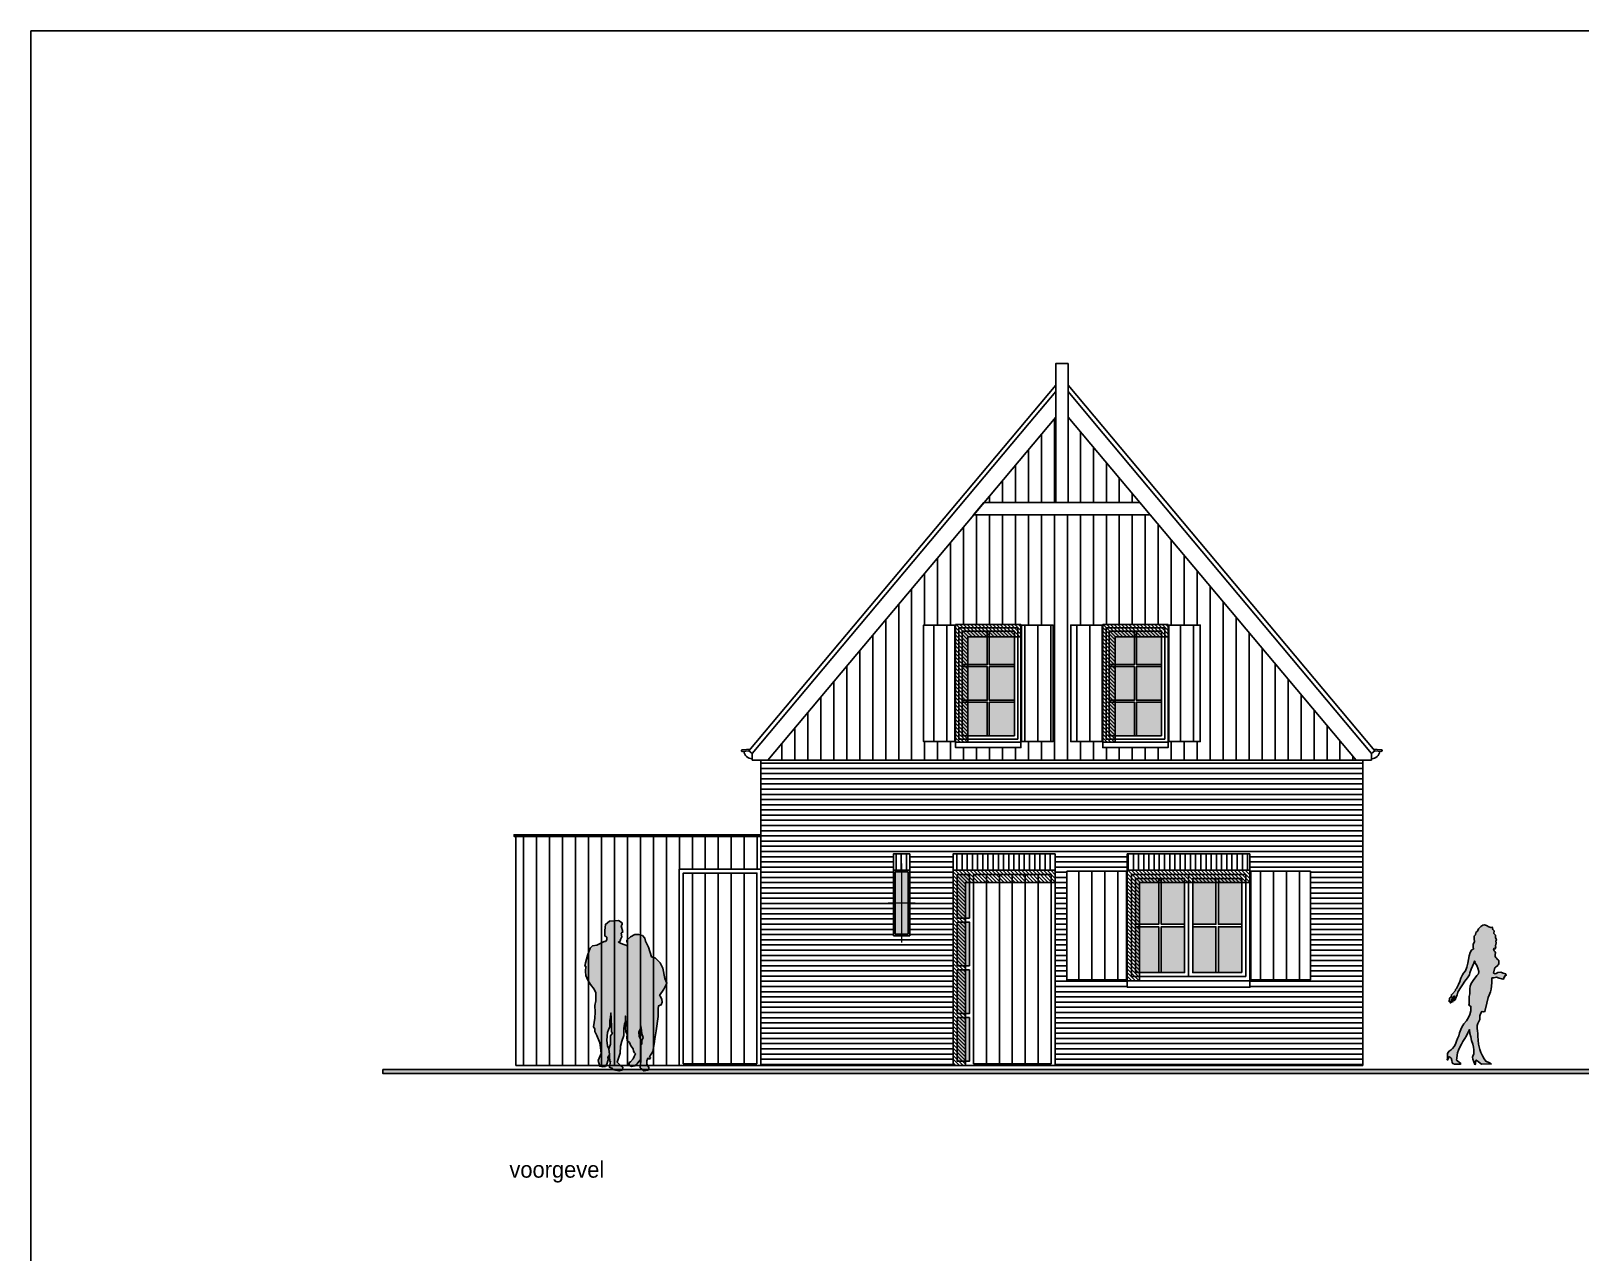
# Model space of a CAD drawing. Header units: millimetres. Extents: x 194362 to 347421, y -189721 to -131700.
# Drawn here: x 282424 to 301370, y -146629 to -131700 of the extents above; entities that cross this region are included whole.
import ezdxf

# ---------------------------------------------------------------- set-up
doc = ezdxf.new("R2010")
doc.units = ezdxf.units.MM
for name, color, linetype in [('arc-glas', 5, 'Continuous'), ('arcering', 5, 'Continuous'), ('grijs03', 252, 'Continuous'), ('KOZIJN', 1, 'Continuous'), ('text', 7, 'Continuous'), ('Z_MAN-L', 7, 'Continuous'), ('zicht', 5, 'Continuous')]:
    doc.layers.add(name, color=color, linetype=linetype)
doc.layers.add('hulp', color=6, linetype='Continuous', plot=False)
doc.styles.get("Standard").update_dxf_attribs({"font": 'LSANS.TTF', "height": 20})

# ---------------------------------------------------------------- blocks, each defined once
blk = doc.blocks.new('pib3')
at = {"layer": 'Z_MAN-L'}
blk.add_hatch(color=256, dxfattribs=at).paths.add_polyline_path([(37.4, 4.5), (37.4, 4.4), (35, 8), (35, 12), (36.2, 15), (38.3, 14.1), (39.8, 15.6), (38.6, 16.8), (42.5, 23.4), (44, 32.5), (44.9, 38.8), (46.7, 48.5), (49.2, 66), (49.2, 75.3), (49.5, 79.3), (52.8, 80.2), (54, 83.5), (53.4, 87.4), (51.3, 91), (50.7, 91.9), (56.1, 99.5), (59.7, 107), (57, 112.4), (54.6, 125.1), (51.6, 131.8), (45.8, 137.5), (41, 139), (37.4, 150.8), (33.5, 158.3), (32.9, 161.9), (29.8, 165.3), (25, 166.5), (20.5, 166.2), (15.3, 163.4), (10.8, 159.5), (10.5, 157.1), (11.7, 157.4), (11.4, 152.6), (3.9, 155.3), (0.3, 157.1), (2.7, 158.3), (3, 158.9), (2.4, 159.5), (4.5, 163.7), (3.9, 168), (6, 169.5), (3.9, 177), (5.1, 178.8), (5.1, 180.6), (0.6, 183.4), (-4.3, 183.1), (-10.6, 182.8), (-15.4, 178.8), (-16.3, 171.3), (-16.3, 164.7), (-13.9, 163.1), (-13.9, 159.8), (-15.4, 157.7), (-16.9, 158), (-26, 153.5), (-31.1, 152.6), (-34.2, 149.6), (-37.5, 140.8), (-39.9, 131.8), (-40.5, 127.8), (-39.6, 127.5), (-39.9, 121.2), (-39.3, 116.4), (-37.2, 110.6), (-33.9, 105.2), (-29.3, 99.5), (-27.2, 95.2), (-27.2, 85.3), (-28.4, 79.6), (-28.1, 71.4), (-28.4, 63.9), (-29.9, 53.6), (-28.4, 50.9), (-28.4, 47.9), (-26, 42.7), (-22.4, 34), (-21.5, 28.3), (-20.6, 21), (-24.2, 12.3), (-22.4, 5.3), (-18.8, 4.7), (-15.4, 5), (-13.6, 7.7), (-12.1, 13.2), (-12.7, 16.5), (-11.5, 18), (-10.6, 19.8), (-11.2, 26.7), (-13, 30.4), (-13.6, 37), (-13, 46.4), (-11.8, 49.7), (-10.3, 53.3), (-10.3, 57.5), (-10, 61.1), (-9.1, 64.2), (-8.7, 70.5), (-8.5, 63.6), (-8.2, 52.7), (-8.2, 47.3), (-7, 45.8), (-9.1, 42.4), (-9.4, 32.2), (-11.2, 26.7), (-10.6, 19.8), (-10.6, 16.8), (-10.3, 11.4), (-9.4, 11.4), (-10.6, 4.1), (-7, 2.6), (-5.2, 0.8), (1.2, -0.4), (5.4, 1.1), (5.7, 4.1), (3, 6.2), (0.3, 8.6), (-1.3, 10.1), (2.4, 21.3), (3, 29.8), (4.5, 35.8), (6.9, 42.7), (7.2, 51.8), (7.8, 56.9), (9, 60.2), (9, 66.6), (9.6, 55.7), (9, 51.8), (9.3, 47.9), (11, 44.2), (10.8, 40.6), (11.1, 36.7), (13.8, 34.3), (15.6, 30.4), (18.4, 26.4), (18.7, 23.7), (19.9, 21.9), (21.4, 20.4), (19.6, 17.1), (18.4, 14.4), (15, 10.8), (13.5, 9.8), (13.5, 6.2), (16.9, 5), (20.5, 5.6), (22.9, 8), (25.6, 11.4), (28, 13.8), (28, 31), (27.7, 37.6), (25.9, 41.5), (25.3, 47.3), (27.7, 52.1), (28, 54.5), (28.6, 48.8), (29.2, 44.9), (30.7, 40.3), (29.2, 36.7), (28.9, 32.2), (28, 31), (28, 13.8), (28, 10.8), (27.1, 5.6), (27.1, 3.5), (28.9, 1.7), (31.6, -0.4), (36.5, 0.5), (37.7, 2.3), (37.7, 3.5)])
at = {"layer": 'Z_MAN-L', "flags": 128}
blk.add_lwpolyline([(37.4, 4.5), (37.4, 4.4), (35, 8), (35, 12), (36.2, 15), (38.3, 14.1), (39.8, 15.6), (38.6, 16.8), (42.5, 23.4), (44, 32.5), (44.9, 38.8), (46.7, 48.5), (49.2, 66), (49.2, 75.3), (49.5, 79.3), (52.8, 80.2), (54, 83.5), (53.4, 87.4), (51.3, 91), (50.7, 91.9), (56.1, 99.5), (59.7, 107), (57, 112.4), (54.6, 125.1), (51.6, 131.8), (45.8, 137.5), (41, 139), (37.4, 150.8), (33.5, 158.3), (32.9, 161.9), (29.8, 165.3), (25, 166.5), (20.5, 166.2), (15.3, 163.4), (10.8, 159.5), (10.5, 157.1), (11.7, 157.4), (11.4, 152.6), (3.9, 155.3), (0.3, 157.1), (2.7, 158.3), (3, 158.9), (2.4, 159.5), (4.5, 163.7), (3.9, 168), (6, 169.5), (3.9, 177), (5.1, 178.8), (5.1, 180.6), (0.6, 183.4), (-4.3, 183.1), (-10.6, 182.8), (-15.4, 178.8), (-16.3, 171.3), (-16.3, 164.7), (-13.9, 163.1), (-13.9, 159.8), (-15.4, 157.7), (-16.9, 158), (-26, 153.5), (-31.1, 152.6), (-34.2, 149.6), (-37.5, 140.8), (-39.9, 131.8), (-40.5, 127.8), (-39.6, 127.5), (-39.9, 121.2), (-39.3, 116.4), (-37.2, 110.6), (-33.9, 105.2), (-29.3, 99.5), (-27.2, 95.2), (-27.2, 85.3), (-28.4, 79.6), (-28.1, 71.4), (-28.4, 63.9), (-29.9, 53.6), (-28.4, 50.9), (-28.4, 47.9), (-26, 42.7), (-22.4, 34), (-21.5, 28.3), (-20.6, 21), (-24.2, 12.3), (-22.4, 5.3), (-18.8, 4.7), (-15.4, 5), (-13.6, 7.7), (-12.1, 13.2), (-12.7, 16.5), (-11.5, 18), (-10.6, 19.8), (-11.2, 26.7), (-13, 30.4), (-13.6, 37), (-13, 46.4), (-11.8, 49.7), (-10.3, 53.3), (-10.3, 57.5), (-10, 61.1), (-9.1, 64.2), (-8.7, 70.5), (-8.5, 63.6), (-8.2, 52.7), (-8.2, 47.3), (-7, 45.8), (-9.1, 42.4), (-9.4, 32.2), (-11.2, 26.7), (-10.6, 19.8), (-10.6, 16.8), (-10.3, 11.4), (-9.4, 11.4), (-10.6, 4.1), (-7, 2.6), (-5.2, 0.8), (1.2, -0.4), (5.4, 1.1), (5.7, 4.1), (3, 6.2), (0.3, 8.6), (-1.3, 10.1), (2.4, 21.3), (3, 29.8), (4.5, 35.8), (6.9, 42.7), (7.2, 51.8), (7.8, 56.9), (9, 60.2), (9, 66.6), (9.6, 55.7), (9, 51.8), (9.3, 47.9), (11, 44.2), (10.8, 40.6), (11.1, 36.7), (13.8, 34.3), (15.6, 30.4), (18.4, 26.4), (18.7, 23.7), (19.9, 21.9), (21.4, 20.4), (19.6, 17.1), (18.4, 14.4), (15, 10.8), (13.5, 9.8), (13.5, 6.2), (16.9, 5), (20.5, 5.6), (22.9, 8), (25.6, 11.4), (28, 13.8), (28, 31), (27.7, 37.6), (25.9, 41.5), (25.3, 47.3), (27.7, 52.1), (28, 54.5), (28.6, 48.8), (29.2, 44.9), (30.7, 40.3), (29.2, 36.7), (28.9, 32.2), (28, 31), (28, 13.8), (28, 10.8), (27.1, 5.6), (27.1, 3.5), (28.9, 1.7), (31.6, -0.4), (36.5, 0.5), (37.7, 2.3), (37.7, 3.5), (37.4, 4.5)], close=True, dxfattribs=at)
blk = doc.blocks.new('wib1')
at = {"linetype": 'Continuous'}
blk.add_hatch(color=256, dxfattribs=at).paths.add_polyline_path([(7.1, 14.4), (5.7, 18.1), (4.9, 21.5), (4, 24.9), (3.6, 29.7), (3.3, 34.4), (3.4, 37.7), (2.9, 41.1), (2.6, 43.7), (2.6, 47.6), (3.4, 50), (4.6, 52.4), (5.8, 55.1), (5.6, 57.5), (5.9, 59.4), (6.4, 61.9), (8.2, 64.7), (10.2, 64.2), (12, 64.6), (14.3, 74.8), (16.1, 81.7), (17.3, 84.5), (18.7, 88.9), (19.6, 92), (20.1, 95.5), (20.3, 100.2), (20.5, 102.8), (20.6, 105.8), (22.9, 105.9), (26.1, 106.6), (29.3, 105.6), (32.6, 104.8), (34, 104.3), (35.1, 104.6), (35, 106.2), (36.1, 106.5), (35.9, 107.7), (37.1, 108.2), (37, 109.1), (38.1, 109.1), (37.3, 110.7), (34.2, 111.5), (31.6, 112.6), (27.9, 112.4), (25.6, 111.1), (24.3, 110.6), (22.6, 111.6), (23.7, 117), (23.9, 117.5), (24.5, 118.3), (25.3, 119.1), (26, 119.7), (26.8, 120.3), (27.7, 121.4), (28.5, 122.2), (28.8, 123.4), (29.1, 124.5), (29.1, 125.5), (28.8, 127), (28, 127.9), (27.1, 128.7), (26.3, 129.9), (25.5, 130.7), (24.4, 131.9), (24.7, 134.3), (24.8, 136.4), (24.4, 137.5), (23.3, 138.9), (22.5, 140.4), (23.1, 141.9), (24.7, 141.2), (25.3, 143.8), (24.9, 145.1), (25.7, 148.7), (25.4, 150.7), (26, 152.4), (25.1, 155.2), (24.9, 157.9), (22.7, 160.1), (23.3, 163.2), (21.6, 165), (21, 167.7), (19.1, 167.2), (16.8, 168.2), (13.9, 169.8), (11.4, 170.6), (9.3, 170.1), (6.9, 168.6), (4.3, 165.7), (2.8, 162.9), (1, 161.1), (0.4, 158.3), (-1.2, 156.8), (-1.1, 153.5), (-0.8, 149.8), (-2.3, 146.9), (-2.4, 143.4), (-1.8, 141.2), (-4.4, 139.8), (-6, 136.7), (-7.5, 132.7), (-8.2, 128.3), (-8.8, 123.7), (-10, 118.9), (-11.8, 114.4), (-14.2, 111.6), (-15.5, 109.6), (-17.3, 105.6), (-18.7, 101.5), (-20.2, 97.8), (-21.9, 94.4), (-22.8, 92.7), (-24, 91.7), (-23.9, 90.5), (-27.5, 86.4), (-29, 85.2), (-29.5, 82.6), (-31.3, 80.8), (-31.7, 76.6), (-30.4, 77.3), (-30.2, 74.9), (-29.3, 75.5), (-29.1, 78.6), (-27.7, 76.1), (-27.1, 77.5), (-28, 78.5), (-28.4, 80), (-27, 78.6), (-26.6, 79.2), (-28, 81.5), (-25.7, 83.5), (-24.7, 82.9), (-25.9, 79.3), (-25.2, 78), (-24.5, 78.8), (-23.3, 82.2), (-21.9, 84.9), (-21.3, 88.3), (-18.9, 92.6), (-15.4, 97.2), (-12.4, 101.7), (-9.5, 105.7), (-6.7, 109.4), (-6.4, 112.1), (-4.9, 116.5), (-3.2, 120.3), (-1.7, 123.7), (-0.6, 126.4), (-0.1, 125.1), (-0.5, 124.6), (1.9, 121), (3.1, 117.5), (4.7, 113.4), (4.1, 110.9), (2.1, 108.5), (0, 105.9), (-1.7, 103.9), (-3.2, 101.4), (-4.7, 99), (-5.9, 95.8), (-6.3, 92.2), (-6.5, 89), (-6.6, 86.2), (-7.2, 83), (-7.2, 79.4), (-7.2, 76.6), (-7.5, 73.8), (-7.8, 72.4), (-5.2, 70.8), (-5.1, 65.7), (-6.6, 61.2), (-8.2, 57.4), (-10.7, 53.3), (-13.7, 49.5), (-16.1, 45.7), (-17.6, 42.6), (-19, 38.7), (-20.1, 34.9), (-21.5, 31.5), (-22.9, 28.6), (-24.2, 24.7), (-25.5, 22), (-27.5, 19.4), (-29.6, 17.3), (-30.1, 17.3), (-32.3, 15.8), (-33.6, 13.2), (-33.8, 10.2), (-33.9, 7.6), (-34.1, 5.5), (-33.6, 5.3), (-32.4, 7.7), (-31.2, 9.6), (-29.4, 7.8), (-28.6, 4.9), (-27.9, 2.4), (-27.3, 1), (-25.4, 0.2), (-21.8, 0.4), (-17.7, 0.3), (-17.6, 1.3), (-22.7, 5.2), (-22.5, 7.7), (-22, 11.1), (-21.4, 14), (-20.3, 17.5), (-18.9, 21.2), (-16.8, 24.6), (-14.9, 28.2), (-12.7, 31.6), (-10.7, 35.1), (-9.1, 38.5), (-6.8, 42.6), (-6.3, 37.8), (-5.4, 33.7), (-4.4, 29.3), (-2.9, 24.8), (-2.1, 21.2), (-1.4, 17.8), (-1.4, 14.6), (-1.5, 12.5), (-2.6, 11.2), (-3.3, 8.8), (-2.8, 6.5), (-1.9, 4.3), (-0.5, -0.1), (0.3, 0.1), (0.4, 3.2), (1.3, 5.3), (3.9, 3.6), (6.2, 1.5), (7.9, 0.1), (19.8, 0.5), (17.5, 2.1), (13, 4.1), (11.1, 7), (9.2, 10.3)])
blk.add_lwpolyline([(7.1, 14.4), (5.7, 18.1), (4.9, 21.5), (4, 24.9), (3.6, 29.7), (3.3, 34.4), (3.4, 37.7), (2.9, 41.1), (2.6, 43.7), (2.6, 47.6), (3.4, 50), (4.6, 52.4), (5.8, 55.1), (5.6, 57.5), (5.9, 59.4), (6.4, 61.9), (8.2, 64.7), (10.2, 64.2), (12, 64.6), (14.3, 74.8), (16.1, 81.7), (17.3, 84.5), (18.7, 88.9), (19.6, 92), (20.1, 95.5), (20.3, 100.2), (20.5, 102.8), (20.6, 105.8), (22.9, 105.9), (26.1, 106.6), (29.3, 105.6), (32.6, 104.8), (34, 104.3), (35.1, 104.6), (35, 106.2), (36.1, 106.5), (35.9, 107.7), (37.1, 108.2), (37, 109.1), (38.1, 109.1), (37.3, 110.7), (34.2, 111.5), (31.6, 112.6), (27.9, 112.4), (25.6, 111.1), (24.3, 110.6), (22.6, 111.6), (23.7, 117), (23.9, 117.5), (24.5, 118.3), (25.3, 119.1), (26, 119.7), (26.8, 120.3), (27.7, 121.4), (28.5, 122.2), (28.8, 123.4), (29.1, 124.5), (29.1, 125.5), (28.8, 127), (28, 127.9), (27.1, 128.7), (26.3, 129.9), (25.5, 130.7), (24.4, 131.9), (24.7, 134.3), (24.8, 136.4), (24.4, 137.5), (23.3, 138.9), (22.5, 140.4), (23.1, 141.9), (24.7, 141.2), (25.3, 143.8), (24.9, 145.1), (25.7, 148.7), (25.4, 150.7), (26, 152.4), (25.1, 155.2), (24.9, 157.9), (22.7, 160.1), (23.3, 163.2), (21.6, 165), (21, 167.7), (19.1, 167.2), (16.8, 168.2), (13.9, 169.8), (11.4, 170.6), (9.3, 170.1), (6.9, 168.6), (4.3, 165.7), (2.8, 162.9), (1, 161.1), (0.4, 158.3), (-1.2, 156.8), (-1.1, 153.5), (-0.8, 149.8), (-2.3, 146.9), (-2.4, 143.4), (-1.8, 141.2), (-4.4, 139.8), (-6, 136.7), (-7.5, 132.7), (-8.2, 128.3), (-8.8, 123.7), (-10, 118.9), (-11.8, 114.4), (-14.2, 111.6), (-15.5, 109.6), (-17.3, 105.6), (-18.7, 101.5), (-20.2, 97.8), (-21.9, 94.4), (-22.8, 92.7), (-24, 91.7), (-23.9, 90.5), (-27.5, 86.4), (-29, 85.2), (-29.5, 82.6), (-31.3, 80.8), (-31.7, 76.6), (-30.4, 77.3), (-30.2, 74.9), (-29.3, 75.5), (-29.1, 78.6), (-27.7, 76.1), (-27.1, 77.5), (-28, 78.5), (-28.4, 80), (-27, 78.6), (-26.6, 79.2), (-28, 81.5), (-25.7, 83.5), (-24.7, 82.9), (-25.9, 79.3), (-25.2, 78), (-24.5, 78.8), (-23.3, 82.2), (-21.9, 84.9), (-21.3, 88.3), (-18.9, 92.6), (-15.4, 97.2), (-12.4, 101.7), (-9.5, 105.7), (-6.7, 109.4), (-6.4, 112.1), (-4.9, 116.5), (-3.2, 120.3), (-1.7, 123.7), (-0.6, 126.4), (-0.1, 125.1), (-0.5, 124.6), (1.9, 121), (3.1, 117.5), (4.7, 113.4), (4.1, 110.9), (2.1, 108.5), (0, 105.9), (-1.7, 103.9), (-3.2, 101.4), (-4.7, 99), (-5.9, 95.8), (-6.3, 92.2), (-6.5, 89), (-6.6, 86.2), (-7.2, 83), (-7.2, 79.4), (-7.2, 76.6), (-7.5, 73.8), (-7.8, 72.4), (-5.2, 70.8), (-5.1, 65.7), (-6.6, 61.2), (-8.2, 57.4), (-10.7, 53.3), (-13.7, 49.5), (-16.1, 45.7), (-17.6, 42.6), (-19, 38.7), (-20.1, 34.9), (-21.5, 31.5), (-22.9, 28.6), (-24.2, 24.7), (-25.5, 22), (-27.5, 19.4), (-29.6, 17.3), (-30.1, 17.3), (-32.3, 15.8), (-33.6, 13.2), (-33.8, 10.2), (-33.9, 7.6), (-34.1, 5.5), (-33.6, 5.3), (-32.4, 7.7), (-31.2, 9.6), (-29.4, 7.8), (-28.6, 4.9), (-27.9, 2.4), (-27.3, 1), (-25.4, 0.2), (-21.8, 0.4), (-17.7, 0.3), (-17.6, 1.3), (-22.7, 5.2), (-22.5, 7.7), (-22, 11.1), (-21.4, 14), (-20.3, 17.5), (-18.9, 21.2), (-16.8, 24.6), (-14.9, 28.2), (-12.7, 31.6), (-10.7, 35.1), (-9.1, 38.5), (-6.8, 42.6), (-6.3, 37.8), (-5.4, 33.7), (-4.4, 29.3), (-2.9, 24.8), (-2.1, 21.2), (-1.4, 17.8), (-1.4, 14.6), (-1.5, 12.5), (-2.6, 11.2), (-3.3, 8.8), (-2.8, 6.5), (-1.9, 4.3), (-0.5, -0.1), (0.3, 0.1), (0.4, 3.2), (1.3, 5.3), (3.9, 3.6), (6.2, 1.5), (7.9, 0.1), (19.8, 0.5), (17.5, 2.1), (13, 4.1), (11.1, 7), (9.2, 10.3)], close=True)

msp = doc.modelspace()

# ---------------------------------------------------------------- hatches: boundary and pattern name
h = msp.add_hatch(color=256)
h.dxf.hatch_style = 1
h.paths.add_polyline_path([(286727.20604, -144396.98128), (307727.20604, -144396.98128), (307727.20604, -144446.98128), (286727.20604, -144446.98128)])
at = {"layer": 'arc-glas'}
h = msp.add_hatch(color=256, dxfattribs=at)
h.dxf.hatch_style = 1
h.set_gradient(color1=(132, 132, 132), color2=(214, 214, 214), rotation=45, tint=1)
h.paths.add_polyline_path([(294120.32728, -139906.31461), (293812.32728, -139906.31461), (293812.32728, -140316.98128), (294120.32728, -140316.98128)])
h.paths.add_polyline_path([(294120.32728, -139471.64795), (293812.32728, -139471.64795), (293812.32728, -139882.31461), (294120.32728, -139882.31461)])
h.paths.add_polyline_path([(294120.32728, -139036.98128), (293812.32728, -139036.98128), (293812.32728, -139447.64795), (294120.32728, -139447.64795)])
h.paths.add_polyline_path([(294452.32728, -139036.98128), (294144.32728, -139036.98128), (294144.32728, -139447.64795), (294452.32728, -139447.64795)])
h.paths.add_polyline_path([(294452.32728, -139471.64795), (294144.32728, -139471.64795), (294144.32728, -139882.31461), (294452.32728, -139882.31461)])
h.paths.add_polyline_path([(294452.32728, -139906.31461), (294144.32728, -139906.31461), (294144.32728, -140316.98128), (294452.32728, -140316.98128)])
h = msp.add_hatch(color=256, dxfattribs=at)
h.dxf.hatch_style = 1
h.set_gradient(color1=(132, 132, 132), color2=(214, 214, 214), rotation=45, tint=1)
h.paths.add_polyline_path([(295920.32728, -139906.31461), (295612.32728, -139906.31461), (295612.32728, -140316.98128), (295920.32728, -140316.98128)])
h.paths.add_polyline_path([(295920.32728, -139471.64795), (295612.32728, -139471.64795), (295612.32728, -139882.31461), (295920.32728, -139882.31461)])
h.paths.add_polyline_path([(295920.32728, -139036.98128), (295612.32728, -139036.98128), (295612.32728, -139447.64795), (295920.32728, -139447.64795)])
h.paths.add_polyline_path([(296252.32728, -139036.98128), (295944.32728, -139036.98128), (295944.32728, -139447.64795), (296252.32728, -139447.64795)])
h.paths.add_polyline_path([(296252.32728, -139471.64795), (295944.32728, -139471.64795), (295944.32728, -139882.31461), (296252.32728, -139882.31461)])
h.paths.add_polyline_path([(296252.32728, -139906.31461), (295944.32728, -139906.31461), (295944.32728, -140316.98128), (296252.32728, -140316.98128)])
h = msp.add_hatch(color=256, dxfattribs=at)
h.dxf.hatch_style = 1
h.set_gradient(color1=(132, 132, 132), color2=(214, 214, 214), rotation=45, tint=1)
h.paths.add_polyline_path([(292992.32728, -142741.98128), (293152.32728, -142741.98128), (293152.32728, -141981.98128), (292992.32728, -141981.98128)])
h = msp.add_hatch(color=256, dxfattribs=at)
h.dxf.hatch_style = 1
h.set_gradient(color1=(132, 132, 132), color2=(214, 214, 214), rotation=45, tint=1)
h.paths.add_polyline_path([(293752.32728, -142011.98128), (293902.32728, -142011.98128), (293902.32728, -142545.73128), (293752.32728, -142545.73128)])
h.paths.add_polyline_path([(293752.32728, -142595.73128), (293902.32728, -142595.73128), (293902.32728, -143129.48128), (293752.32728, -143129.48128)])
h.paths.add_polyline_path([(293752.32728, -143179.48128), (293902.32728, -143179.48128), (293902.32728, -143713.23128), (293752.32728, -143713.23128)])
h.paths.add_polyline_path([(293752.32728, -143763.23128), (293902.32728, -143763.23128), (293902.32728, -144296.98128), (293752.32728, -144296.98128)])
h = msp.add_hatch(color=256, dxfattribs=at)
h.dxf.hatch_style = 1
h.set_gradient(color1=(132, 132, 132), color2=(214, 214, 214), rotation=45, tint=1)
h.paths.add_polyline_path([(296217.32728, -142651.98128), (295932.32728, -142651.98128), (295932.32728, -143211.98128), (296217.32728, -143211.98128)])
h.paths.add_polyline_path([(296217.32728, -142061.98128), (295932.32728, -142061.98128), (295932.32728, -142621.98128), (296217.32728, -142621.98128)])
h.paths.add_polyline_path([(296532.32728, -142061.98128), (296247.32728, -142061.98128), (296247.32728, -142621.98128), (296532.32728, -142621.98128)])
h.paths.add_polyline_path([(296532.32728, -142651.98128), (296247.32728, -142651.98128), (296247.32728, -143211.98128), (296532.32728, -143211.98128)])
h.paths.add_polyline_path([(296917.32728, -142651.98128), (296632.32728, -142651.98128), (296632.32728, -143211.98128), (296917.32728, -143211.98128)])
h.paths.add_polyline_path([(296917.32728, -142061.98128), (296632.32728, -142061.98128), (296632.32728, -142621.98128), (296917.32728, -142621.98128)])
h.paths.add_polyline_path([(297232.32728, -142061.98128), (296947.32728, -142061.98128), (296947.32728, -142621.98128), (297232.32728, -142621.98128)])
h.paths.add_polyline_path([(297232.32728, -142651.98128), (296947.32728, -142651.98128), (296947.32728, -143211.98128), (297232.32728, -143211.98128)])
at = {"layer": 'arcering'}
h = msp.add_hatch(dxfattribs=at)
h.set_pattern_fill('LINE', color=256, scale=50, angle=90)
h.set_pattern_definition([(90, (72215.02, 0), (-158.75, 1e-14), [])])
h.paths.add_polyline_path([(296112.17515, -137616.98128), (293952.47942, -137616.98128), (291434.02642, -140616.98128), (298630.62814, -140616.98128)])
h.paths.add_polyline_path([(295140.32728, -138964.98128), (295524.32728, -138964.98128), (295532.32728, -138964.90207), (295532.32728, -138956.98128), (296340.32728, -138956.98128), (296340.32728, -138964.98128), (296724.32728, -138964.98128), (296724.32728, -140388.98128), (296340.32728, -140388.98128), (296332.32728, -140389.06049), (296332.32728, -140460.98128), (295532.32728, -140460.98128), (295532.32728, -140396.98128), (295532.28259, -140388.98128), (295140.32728, -140388.98128)], flags=16)
h.paths.add_polyline_path([(294924.32728, -138964.98128), (294924.32728, -140388.98128), (294540.32728, -140388.98128), (294532.32728, -140389.06049), (294532.32728, -140460.98128), (293732.32728, -140460.98128), (293732.32728, -140396.98128), (293732.28259, -140388.98128), (293340.32728, -140388.98128), (293340.32728, -138964.98128), (293724.32728, -138964.98128), (293732.32728, -138964.90207), (293732.32728, -138956.98128), (294540.32728, -138956.98128), (294540.32728, -138964.98128)], flags=16)
h.paths.add_polyline_path([(295532.32728, -138956.98128), (296332.32728, -138956.98128), (296332.32728, -140396.98128), (295532.32728, -140396.98128)], flags=0)
h.paths.add_polyline_path([(295572.32728, -138996.98128), (296292.32728, -138996.98128), (296292.32728, -140356.98128), (295572.32728, -140356.98128)], flags=0)
h.paths.add_polyline_path([(294532.32728, -138956.98128), (294532.32728, -140396.98128), (293732.32728, -140396.98128), (293732.32728, -138956.98128)], flags=0)
h.paths.add_polyline_path([(295612.32728, -139036.98128), (296252.32728, -139036.98128), (296252.32728, -140316.98128), (295612.32728, -140316.98128)], flags=0)
h.paths.add_polyline_path([(294492.32728, -138996.98128), (294492.32728, -140356.98128), (293772.32728, -140356.98128), (293772.32728, -138996.98128)], flags=0)
h.paths.add_polyline_path([(294452.32728, -139036.98128), (294452.32728, -140316.98128), (293812.32728, -140316.98128), (293812.32728, -139036.98128)], flags=0)
h.paths.add_polyline_path([(295920.32728, -139036.98128), (295944.32728, -139036.98128), (295944.32728, -139447.64795), (296252.32728, -139447.64795), (296252.32728, -139471.64795), (295944.32728, -139471.64795), (295944.32728, -139882.31461), (296252.32728, -139882.31461), (296252.32728, -139906.31461), (295944.32728, -139906.31461), (295944.32728, -140316.98128), (295920.32728, -140316.98128), (295920.32728, -139906.31461), (295612.32728, -139906.31461), (295612.32728, -139882.31461), (295920.32728, -139882.31461), (295920.32728, -139471.64795), (295612.32728, -139471.64795), (295612.32728, -139447.64795), (295920.32728, -139447.64795)], flags=0)
h.paths.add_polyline_path([(294144.32728, -139036.98128), (294144.32728, -139447.64795), (294452.32728, -139447.64795), (294452.32728, -139471.64795), (294144.32728, -139471.64795), (294144.32728, -139882.31461), (294452.32728, -139882.31461), (294452.32728, -139906.31461), (294144.32728, -139906.31461), (294144.32728, -140316.98128), (294120.32728, -140316.98128), (294120.32728, -139906.31461), (293812.32728, -139906.31461), (293812.32728, -139882.31461), (294120.32728, -139882.31461), (294120.32728, -139471.64795), (293812.32728, -139471.64795), (293812.32728, -139447.64795), (294120.32728, -139447.64795), (294120.32728, -139036.98128)], flags=0)
h.paths.add_polyline_path([(294957.32728, -136419.99901), (294078.40207, -137466.98128), (294957.32728, -137466.98128)])
h.paths.add_polyline_path([(295107.32728, -136419.99901), (295107.32728, -137466.98128), (295986.2525, -137466.98128)])
h = msp.add_hatch(dxfattribs=at)
h.set_pattern_fill('LINE', color=256, scale=50, angle=90)
h.set_pattern_definition([(90, (145512.82, -70142.12), (-158.75, 1e-14), [])])
h.paths.add_polyline_path([(293724.32728, -138964.98128), (293724.32728, -140388.98128), (293340.32728, -140388.98128), (293340.32728, -138964.98128)])
h.paths.add_polyline_path([(294540.32728, -138964.98128), (294540.32728, -140388.98128), (294924.32728, -140388.98128), (294924.32728, -138964.98128)])
h.paths.add_polyline_path([(295524.32728, -138964.98128), (295524.32728, -140388.98128), (295140.32728, -140388.98128), (295140.32728, -138964.98128)])
h.paths.add_polyline_path([(296340.32728, -138964.98128), (296340.32728, -140388.98128), (296724.32728, -140388.98128), (296724.32728, -138964.98128)])
h = msp.add_hatch(dxfattribs=at)
h.set_pattern_fill('LINE', color=256, scale=10, angle=135)
h.set_pattern_definition([(135, (183179.255, -164717.51), (-22.45064, -22.45064), [])])
h.paths.add_polyline_path([(293732.32728, -140396.98128), (293732.32728, -138956.98128), (294532.32728, -138956.98128), (294532.32728, -139106.98128), (293882.32728, -139106.98128), (293882.32728, -140396.98128)])
h = msp.add_hatch(dxfattribs=at)
h.set_pattern_fill('LINE', color=256, scale=10, angle=135)
h.set_pattern_definition([(135, (184979.255, -164717.51), (-22.45064, -22.45064), [])])
h.paths.add_polyline_path([(295532.32728, -140396.98128), (295532.32728, -138956.98128), (296332.32728, -138956.98128), (296332.32728, -139106.98128), (295682.32728, -139106.98128), (295682.32728, -140396.98128)])
h = msp.add_hatch(dxfattribs=at)
h.set_pattern_fill('LINE', color=256, scale=50, angle=90)
h.paths.add_polyline_path([(290352.32728, -141946.98128), (291352.32728, -141946.98128), (291352.32728, -141546.98128), (288352.32728, -141546.98128), (288352.32728, -144346.98128), (290352.32728, -144346.98128)])
h.paths.add_polyline_path([(291302.32728, -141996.98128), (290402.32728, -141996.98128), (290402.32728, -144326.98128), (291302.32728, -144326.98128)], flags=17)
h = msp.add_hatch(dxfattribs=at)
h.set_pattern_fill('LINE', color=256, scale=10, angle=135)
h.set_pattern_definition([(135, (182899.255, -167722.51), (-22.45064, -22.45064), [])])
h.paths.add_polyline_path([(293702.32728, -144346.98128), (293702.32728, -141961.98128), (294952.32728, -141961.98128), (294952.32728, -142111.98128), (293852.32728, -142111.98128), (293852.32728, -144346.98128)])
h = msp.add_hatch(dxfattribs=at)
h.set_pattern_fill('LINE', color=256, scale=50, angle=90)
h.set_pattern_definition([(90, (72335.02, -35046.06), (-158.75, 1e-14), [])])
h.paths.add_polyline_path([(293952.32728, -142011.98128), (294902.32728, -142011.98128), (294902.32728, -144326.98128), (293952.32728, -144326.98128)])
h = msp.add_hatch(dxfattribs=at)
h.set_pattern_fill('LINE', color=256, scale=50, angle=90)
h.set_pattern_definition([(90, (182368.49, -70092.12), (-158.75, 1e-14), [])])
h.paths.add_polyline_path([(295092.32728, -141971.98128), (295822.32728, -141971.98128), (295822.32728, -143301.98128), (295092.32728, -143301.98128)])
h.paths.add_polyline_path([(298072.32728, -141971.98128), (297342.32728, -141971.98128), (297342.32728, -143301.98128), (298072.32728, -143301.98128)])
h = msp.add_hatch(dxfattribs=at)
h.set_pattern_fill('LINE', color=256, scale=10, angle=135)
h.set_pattern_definition([(135, (185279.255, -167722.51), (-22.45064, -22.45064), [])])
h.paths.add_polyline_path([(295832.32728, -143311.98128), (295832.32728, -141961.98128), (297332.32728, -141961.98128), (297332.32728, -142111.98128), (295982.32728, -142111.98128), (295982.32728, -143311.98128)])
at = {"layer": 'grijs03'}
h = msp.add_hatch(dxfattribs=at)
h.set_pattern_fill('LINE', color=256, scale=20)
h.set_pattern_definition([(0, (72215.02, 0), (0, 63.5), [])])
h.paths.add_polyline_path([(298712.32728, -140616.98128), (298630.62814, -140616.98128), (295532.32728, -140616.98128), (295532.32728, -140626.98128), (294532.32728, -140626.98128), (294532.32728, -140616.98128), (291434.02642, -140616.98128), (291352.32728, -140616.98128), (291352.32728, -144346.98128), (293702.32728, -144346.98128), (293702.32728, -141961.98128), (293702.32728, -141761.98128), (294952.32728, -141761.98128), (294952.32728, -141961.98128), (294952.32728, -142111.98128), (294952.32728, -144346.98128), (298712.32728, -144346.98128)])
h.paths.add_polyline_path([(295832.32728, -143391.98128), (295832.32728, -143311.98128), (295832.32728, -141961.98128), (295832.32728, -141761.98128), (297332.32728, -141761.98128), (297332.32728, -141961.98128), (297332.32728, -142111.98128), (297332.32728, -143311.98128), (297332.32728, -143391.98128)], flags=16)
h.paths.add_polyline_path([(295822.32728, -143301.98128), (295092.32728, -143301.98128), (295092.32728, -141971.98128), (295822.32728, -141971.98128)], flags=16)
h.paths.add_polyline_path([(295882.32728, -143261.98128), (295882.32728, -142011.98128), (296582.32728, -142011.98128), (297282.32728, -142011.98128), (297282.32728, -143261.98128), (296582.32728, -143261.98128)], flags=0)
h.paths.add_polyline_path([(295932.32728, -143211.98128), (295932.32728, -142061.98128), (296532.32728, -142061.98128), (296532.32728, -143211.98128), (296247.32728, -143211.98128)], flags=0)
h.paths.add_polyline_path([(296632.32728, -143211.98128), (296632.32728, -142061.98128), (297232.32728, -142061.98128), (297232.32728, -143211.98128), (296947.32728, -143211.98128)], flags=0)
h.paths.add_polyline_path([(297342.32728, -143301.98128), (297342.32728, -141971.98128), (298072.32728, -141971.98128), (298072.32728, -143301.98128)], flags=16)
h.paths.add_polyline_path([(293172.32728, -142761.98128), (292972.32728, -142761.98128), (292972.32728, -141961.98128), (292972.32728, -141761.98128), (293172.32728, -141761.98128), (293172.32728, -141961.98128)], flags=16)
h.paths.add_polyline_path([(293152.32728, -142741.98128), (292992.32728, -142741.98128), (292992.32728, -141981.98128), (293152.32728, -141981.98128)], flags=0)
h = msp.add_hatch(dxfattribs=at)
h.set_pattern_fill('LINE', color=256, scale=20, angle=90)
h.set_pattern_definition([(90, (72215.02, -35046.06), (-63.5, 4e-15), [])])
h.paths.add_polyline_path([(293172.32728, -141761.98128), (292972.32728, -141761.98128), (292972.32728, -141961.98128), (293172.32728, -141961.98128)])
h = msp.add_hatch(dxfattribs=at)
h.set_pattern_fill('LINE', color=256, scale=20, angle=90)
h.set_pattern_definition([(90, (182368.49, -70092.123), (-63.5, 4e-15), [])])
h.paths.add_polyline_path([(294952.32728, -141761.98128), (293702.32728, -141761.98128), (293702.32728, -141961.98128), (294952.32728, -141961.98128)])
h.paths.add_polyline_path([(297332.32728, -141761.98128), (295832.32728, -141761.98128), (295832.32728, -141961.98128), (297332.32728, -141961.98128)])

# ---------------------------------------------------------------- linework, layer by layer
for p, q in [((291434.02642, -140616.98128), (294957.32728, -136419.99901)), ((298630.62814, -140616.98128), (295107.32728, -136419.99901)), ((291223.35712, -140479.10575), (291122.80289, -140488.41705)), ((291207.18516, -140502.31932), (291124.79669, -140509.94848)), ((291243.53527, -140532.83467), (291243.53527, -140616.98128)), ((298821.1193, -140532.83467), (298821.1193, -140616.98128)), ((298841.29744, -140479.10575), (298941.85168, -140488.41705)), ((298857.4694, -140502.31932), (298939.85787, -140509.94848)), ((291243.53527, -140616.98128), (291434.02642, -140616.98128)), ((291352.32728, -144346.98128), (291352.32728, -140616.98128)), ((298821.1193, -140616.98128), (298630.62814, -140616.98128)), ((298712.32728, -144346.98128), (298712.32728, -140616.98128)), ((298712.32728, -144346.98128), (291352.32728, -144346.98128)), ((286727.20604, -144396.98128), (307727.20604, -144396.98128))]:
    msp.add_line(p, q)
for points in [[(282423.63129, -161557.4657), (347421.45805, -161557.4657), (347421.45805, -131700.44972), (282423.63129, -131700.44972)], [(294957.32728, -137466.98128), (295107.32728, -137466.98128), (295107.32728, -135766.98128), (294957.32728, -135766.98128)], [(293952.47942, -137616.98128), (296112.17515, -137616.98128), (295986.2525, -137466.98128), (294078.40207, -137466.98128)], [(293732.32728, -140396.98128), (294532.32728, -140396.98128), (294532.32728, -138956.98128), (293732.32728, -138956.98128)], [(296332.32728, -140396.98128), (295532.32728, -140396.98128), (295532.32728, -138956.98128), (296332.32728, -138956.98128)], [(292972.32728, -142761.98128), (293172.32728, -142761.98128), (293172.32728, -141961.98128), (292972.32728, -141961.98128)], [(293702.32728, -141961.98128), (294952.32728, -141961.98128), (294952.32728, -144346.98128), (293702.32728, -144346.98128)], [(297332.32728, -143311.98128), (295832.32728, -143311.98128), (295832.32728, -141961.98128), (297332.32728, -141961.98128)], [(286727.20604, -144396.98128), (307727.20604, -144396.98128), (307727.20604, -144446.98128), (286727.20604, -144446.98128)]]:
    msp.add_lwpolyline(points, close=True)
for points in [[(294957.32728, -136108.93791), (294632.32728, -136496.08033), (291243.53527, -140532.83467), (291205.2403, -140500.68664), (294957.32728, -136031.17263)], [(295107.32728, -136031.17263), (298859.41426, -140500.68664), (298821.1193, -140532.83467), (295432.32728, -136496.08033), (295107.32728, -136108.93791)]]:
    msp.add_lwpolyline(points)
at = {"const_width": 15}
for points in [[(293072.32728, -141875.82216), (293072.32728, -142848.1404)], [(292905.61884, -142361.98128), (293239.03572, -142361.98128)]]:
    msp.add_lwpolyline(points, dxfattribs=at)
for centre, radius, start, end in [((291123.79979, -140499.18277), 10.76571, 95.290490716, 275.290490716), ((291242.81444, -140499.31084), 98.51542, 185.122094493, 270.419230762), ((298821.84012, -140499.31084), 98.51542, 269.58076924, 354.877905507), ((298940.85477, -140499.18277), 10.76571, 264.709509285, 84.709509285)]:
    msp.add_arc(centre, radius, start, end)
at = {"layer": 'arcering'}
for points in [[(291352.32728, -141546.98128), (288352.32728, -141546.98128), (288332.32728, -141546.98128), (288332.32728, -141526.98128), (291352.32728, -141526.98128)], [(288352.32728, -144346.98128), (291352.32728, -144346.98128), (291352.32728, -141546.98128), (288352.32728, -141546.98128)], [(291352.32728, -144346.98128), (290352.32728, -144346.98128), (290352.32728, -141946.98128), (291352.32728, -141946.98128)], [(291302.32728, -144326.98128), (290402.32728, -144326.98128), (290402.32728, -141996.98128), (291302.32728, -141996.98128)]]:
    msp.add_lwpolyline(points, close=True, dxfattribs=at)
at = {"layer": 'grijs03'}
for points in [[(293172.32728, -141761.98128), (292972.32728, -141761.98128), (292972.32728, -141961.98128), (293172.32728, -141961.98128)], [(294952.32728, -141761.98128), (293702.32728, -141761.98128), (293702.32728, -141961.98128), (294952.32728, -141961.98128)], [(297332.32728, -141761.98128), (295832.32728, -141761.98128), (295832.32728, -141961.98128), (297332.32728, -141961.98128)]]:
    msp.add_lwpolyline(points, close=True, dxfattribs=at)
at = {"layer": 'hulp'}
for points in [[(293732.32728, -140396.98128), (293732.32728, -138956.98128), (294532.32728, -138956.98128), (294532.32728, -139106.98128), (293882.32728, -139106.98128), (293882.32728, -140396.98128)], [(295532.32728, -140396.98128), (295532.32728, -138956.98128), (296332.32728, -138956.98128), (296332.32728, -139106.98128), (295682.32728, -139106.98128), (295682.32728, -140396.98128)], [(293702.32728, -144346.98128), (293702.32728, -141961.98128), (294952.32728, -141961.98128), (294952.32728, -142111.98128), (293852.32728, -142111.98128), (293852.32728, -144346.98128)], [(295832.32728, -143311.98128), (295832.32728, -141961.98128), (297332.32728, -141961.98128), (297332.32728, -142111.98128), (295982.32728, -142111.98128), (295982.32728, -143311.98128)]]:
    msp.add_lwpolyline(points, close=True, dxfattribs=at)
at = {"layer": 'KOZIJN'}
for points in [[(293772.32728, -140356.98128), (294492.32728, -140356.98128), (294492.32728, -138996.98128), (293772.32728, -138996.98128)], [(293812.32728, -140316.98128), (294452.32728, -140316.98128), (294452.32728, -139036.98128), (293812.32728, -139036.98128)], [(293812.32728, -139447.64795), (294120.32728, -139447.64795), (294120.32728, -139036.98128), (294144.32728, -139036.98128), (294144.32728, -139447.64795), (294452.32728, -139447.64795), (294452.32728, -139471.64795), (294144.32728, -139471.64795), (294144.32728, -139882.31461), (294452.32728, -139882.31461), (294452.32728, -139906.31461), (294144.32728, -139906.31461), (294144.32728, -140316.98128), (294120.32728, -140316.98128), (294120.32728, -139906.31461), (293812.32728, -139906.31461), (293812.32728, -139882.31461), (294120.32728, -139882.31461), (294120.32728, -139471.64795), (293812.32728, -139471.64795)], [(296292.32728, -140356.98128), (295572.32728, -140356.98128), (295572.32728, -138996.98128), (296292.32728, -138996.98128)], [(296252.32728, -140316.98128), (295612.32728, -140316.98128), (295612.32728, -139036.98128), (296252.32728, -139036.98128)], [(296252.32728, -139447.64795), (295944.32728, -139447.64795), (295944.32728, -139036.98128), (295920.32728, -139036.98128), (295920.32728, -139447.64795), (295612.32728, -139447.64795), (295612.32728, -139471.64795), (295920.32728, -139471.64795), (295920.32728, -139882.31461), (295612.32728, -139882.31461), (295612.32728, -139906.31461), (295920.32728, -139906.31461), (295920.32728, -140316.98128), (295944.32728, -140316.98128), (295944.32728, -139906.31461), (296252.32728, -139906.31461), (296252.32728, -139882.31461), (295944.32728, -139882.31461), (295944.32728, -139471.64795), (296252.32728, -139471.64795)], [(292992.32728, -142741.98128), (293152.32728, -142741.98128), (293152.32728, -141981.98128), (292992.32728, -141981.98128)], [(293752.32728, -142011.98128), (293902.32728, -142011.98128), (293902.32728, -142545.73128), (293752.32728, -142545.73128)], [(293952.32728, -142011.98128), (294902.32728, -142011.98128), (294902.32728, -144326.98128), (293952.32728, -144326.98128)], [(295882.32728, -143261.98128), (296582.32728, -143261.98128), (296582.32728, -142011.98128), (295882.32728, -142011.98128)], [(295932.32728, -143211.98128), (296532.32728, -143211.98128), (296532.32728, -142061.98128), (295932.32728, -142061.98128)], [(297282.32728, -143261.98128), (296582.32728, -143261.98128), (296582.32728, -142011.98128), (297282.32728, -142011.98128)], [(297232.32728, -143211.98128), (296632.32728, -143211.98128), (296632.32728, -142061.98128), (297232.32728, -142061.98128)], [(293752.32728, -142595.73128), (293902.32728, -142595.73128), (293902.32728, -143129.48128), (293752.32728, -143129.48128)], [(293752.32728, -143179.48128), (293902.32728, -143179.48128), (293902.32728, -143713.23128), (293752.32728, -143713.23128)], [(293752.32728, -143763.23128), (293902.32728, -143763.23128), (293902.32728, -144296.98128), (293752.32728, -144296.98128)]]:
    msp.add_lwpolyline(points, close=True, dxfattribs=at)
for points in [[(295932.32728, -143211.98128), (295932.32728, -143211.98128), (296217.32728, -143211.98128), (296217.32728, -142651.98128), (295932.32728, -142651.98128), (295932.32728, -142621.98128), (296217.32728, -142621.98128), (296217.32728, -142061.98128), (296247.32728, -142061.98128), (296247.32728, -142621.98128), (296532.32728, -142621.98128), (296532.32728, -142651.98128), (296247.32728, -142651.98128), (296247.32728, -143211.98128), (296532.32728, -143211.98128)], [(297232.32728, -143211.98128), (297232.32728, -143211.98128), (296947.32728, -143211.98128), (296947.32728, -142651.98128), (297232.32728, -142651.98128), (297232.32728, -142621.98128), (296947.32728, -142621.98128), (296947.32728, -142061.98128), (296917.32728, -142061.98128), (296917.32728, -142621.98128), (296632.32728, -142621.98128), (296632.32728, -142651.98128), (296917.32728, -142651.98128), (296917.32728, -143211.98128), (296632.32728, -143211.98128)]]:
    msp.add_lwpolyline(points, dxfattribs=at)
at = {"layer": 'zicht'}
msp.add_line((291434.02642, -140616.98128), (298630.62814, -140616.98128), dxfattribs=at)
for points in [[(293724.32728, -138964.98128), (293724.32728, -140388.98128), (293340.32728, -140388.98128), (293340.32728, -138964.98128)], [(294540.32728, -138964.98128), (294540.32728, -140388.98128), (294924.32728, -140388.98128), (294924.32728, -138964.98128)], [(295524.32728, -138964.98128), (295524.32728, -140388.98128), (295140.32728, -140388.98128), (295140.32728, -138964.98128)], [(296340.32728, -138964.98128), (296340.32728, -140388.98128), (296724.32728, -140388.98128), (296724.32728, -138964.98128)], [(293732.32728, -140396.98128), (293732.32728, -140460.98128), (294532.32728, -140460.98128), (294532.32728, -140396.98128)], [(296332.32728, -140396.98128), (296332.32728, -140460.98128), (295532.32728, -140460.98128), (295532.32728, -140396.98128)], [(295092.32728, -141971.98128), (295822.32728, -141971.98128), (295822.32728, -143301.98128), (295092.32728, -143301.98128)], [(298072.32728, -141971.98128), (297342.32728, -141971.98128), (297342.32728, -143301.98128), (298072.32728, -143301.98128)], [(297332.32728, -143311.98128), (297332.32728, -143391.98128), (295832.32728, -143391.98128), (295832.32728, -143311.98128)]]:
    msp.add_lwpolyline(points, close=True, dxfattribs=at)

# ---------------------------------------------------------------- block references
at = {"ltscale": 100, "xscale": 10, "yscale": 10, "zscale": 10}
for name, p in [('pib3', (289604.48341, -144410.75625)), ('wib1', (300086.93089, -144335.27467))]:
    msp.add_blockref(name, p, dxfattribs=at)

# ---------------------------------------------------------------- texts
at = {"layer": 'text', "insert": (288075.39028, -145520.19297), "char_height": 200, "width": 5617.67, "attachment_point": 1}
msp.add_mtext('\\pi-600,l800,t800;voorgevel', dxfattribs=at)

doc.saveas('drawing.dxf')
